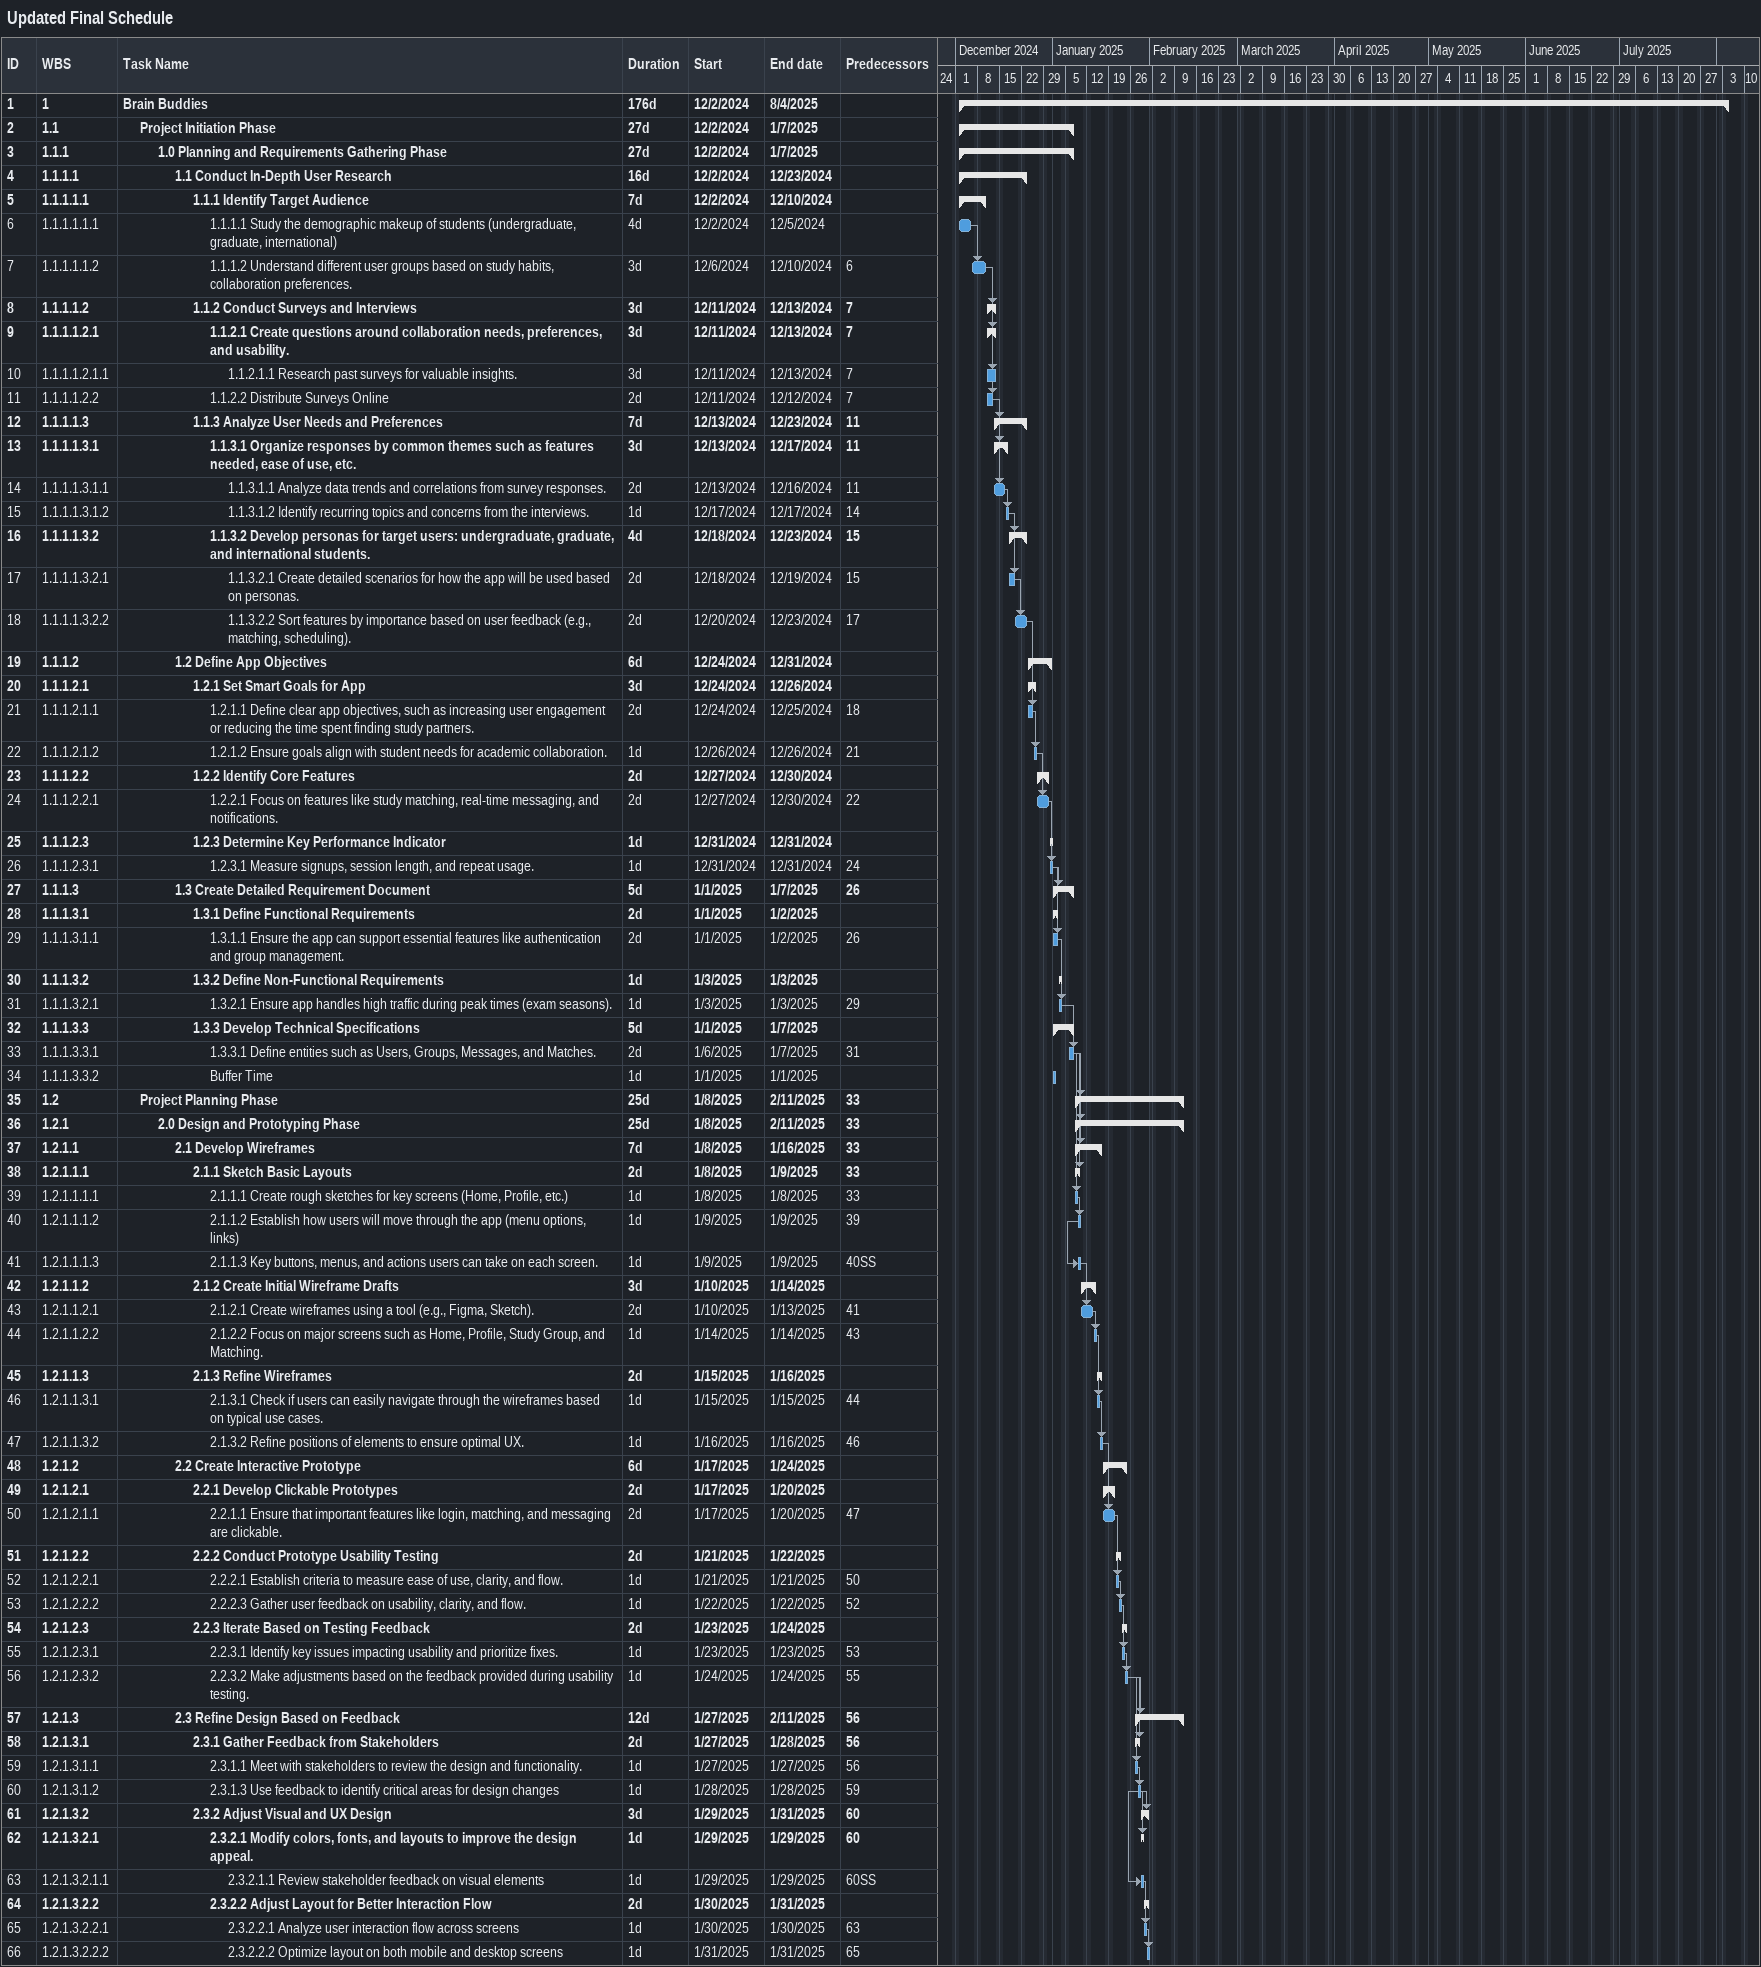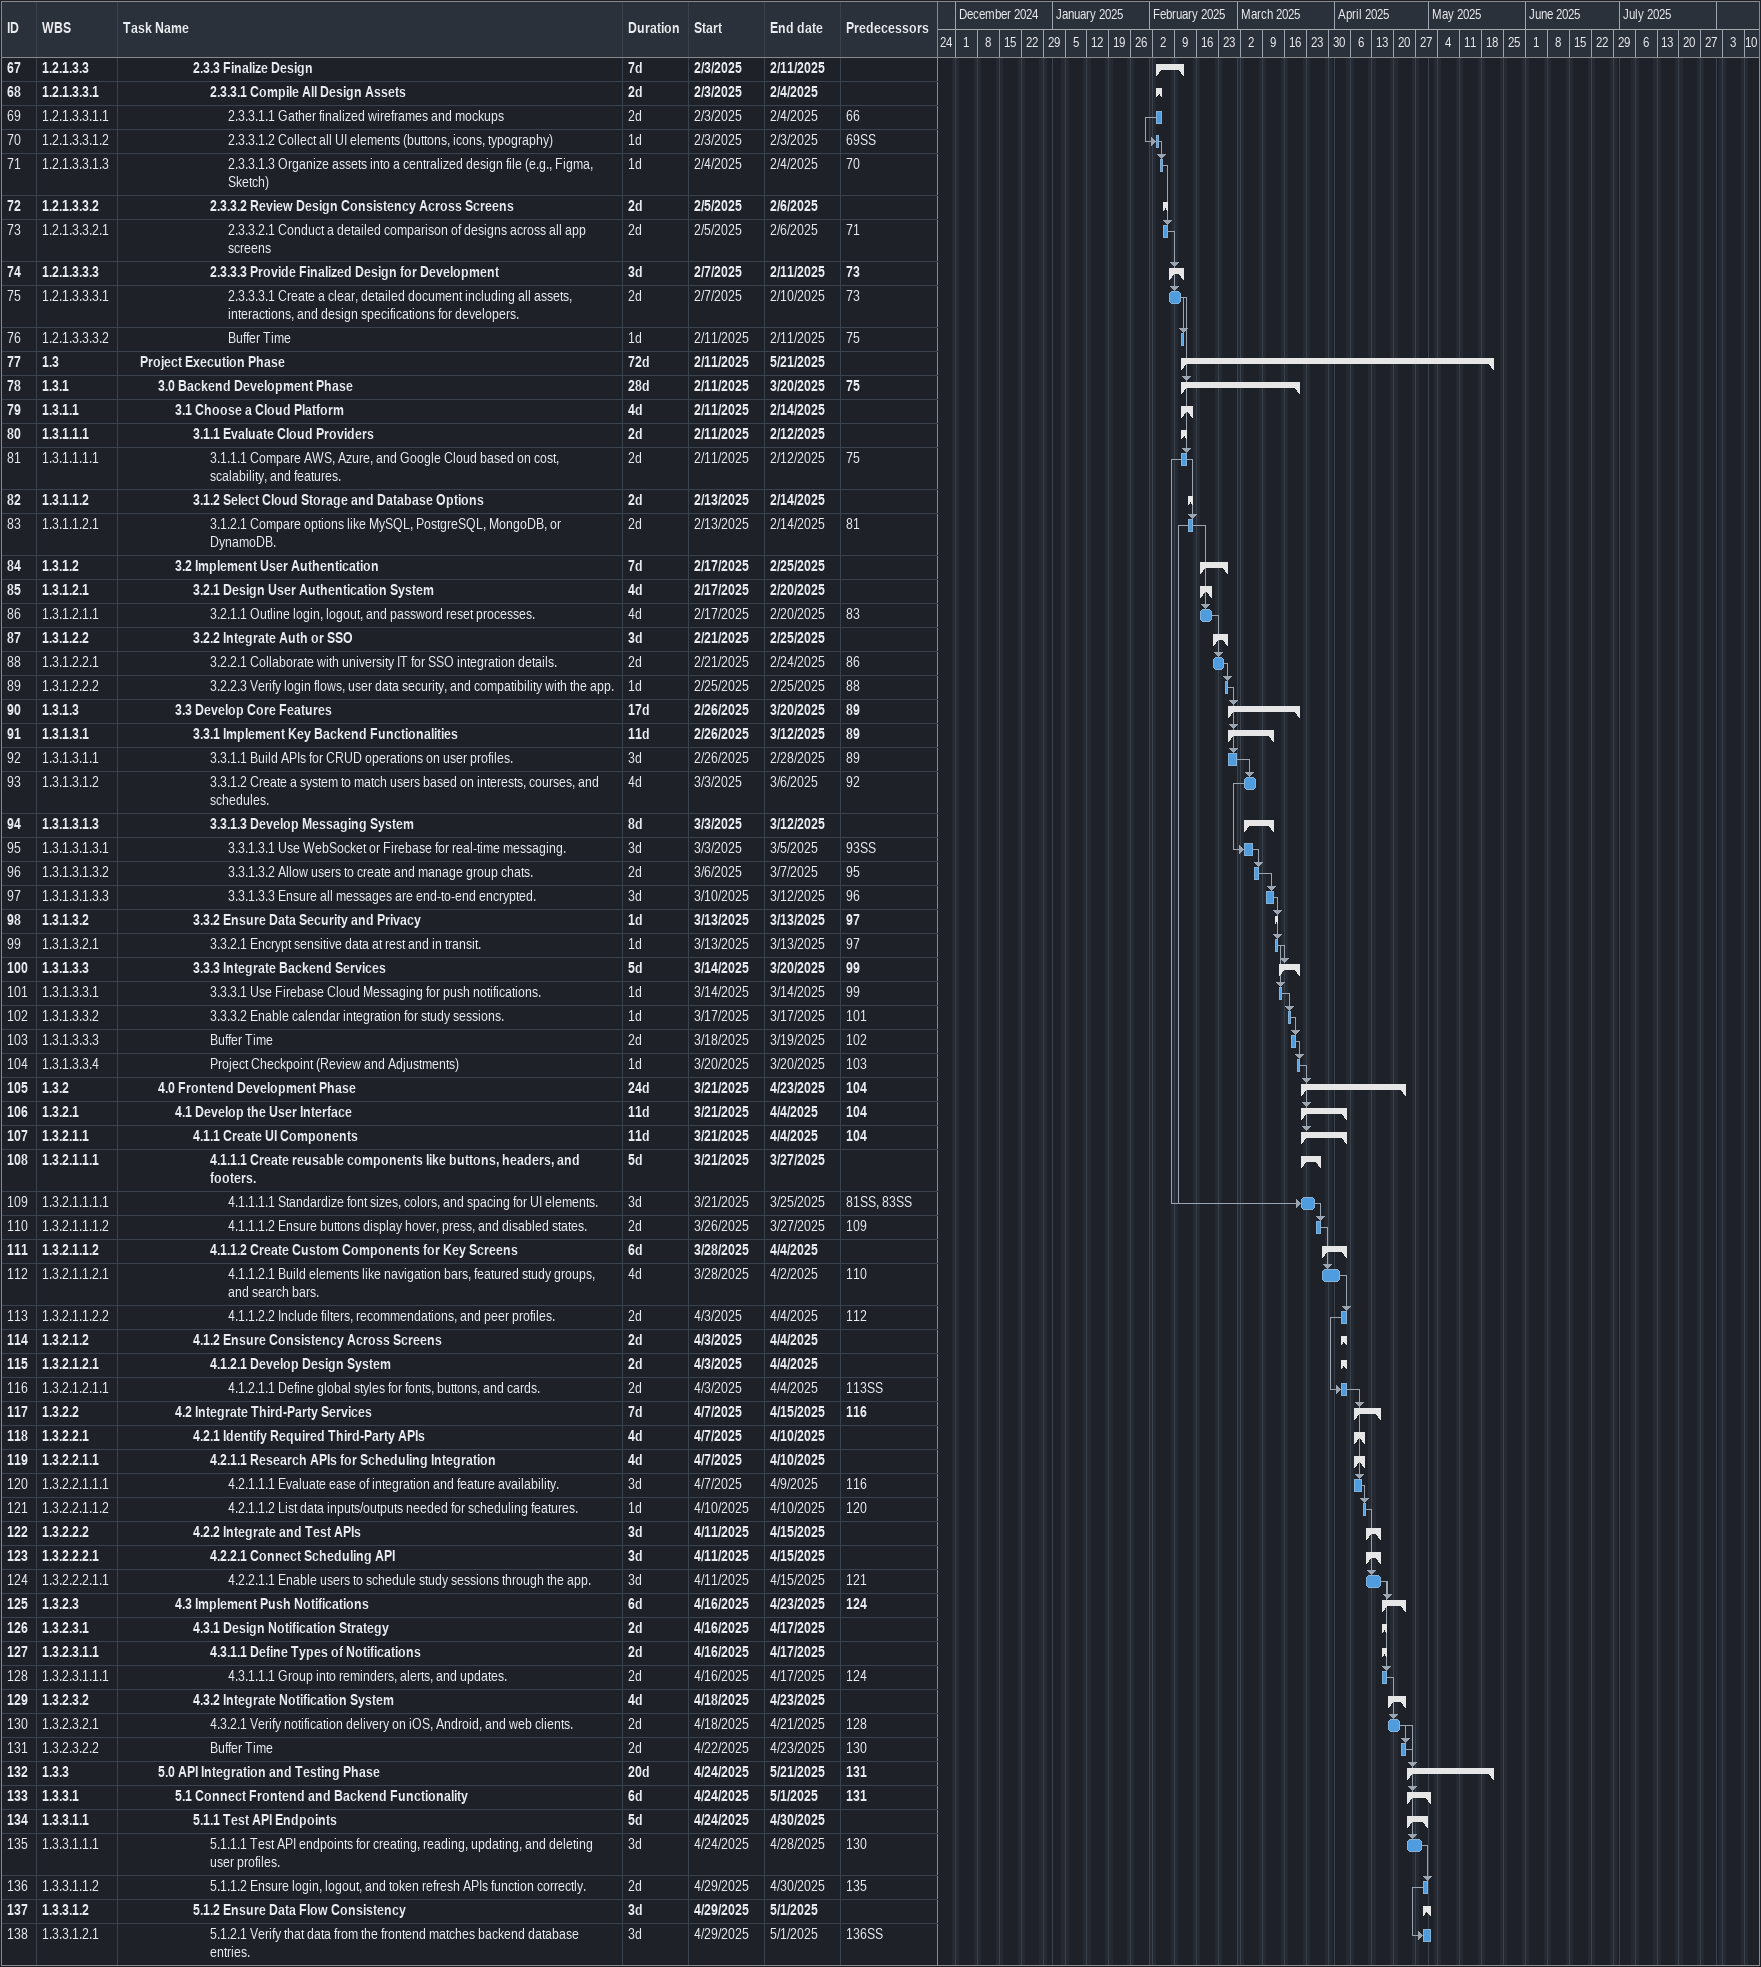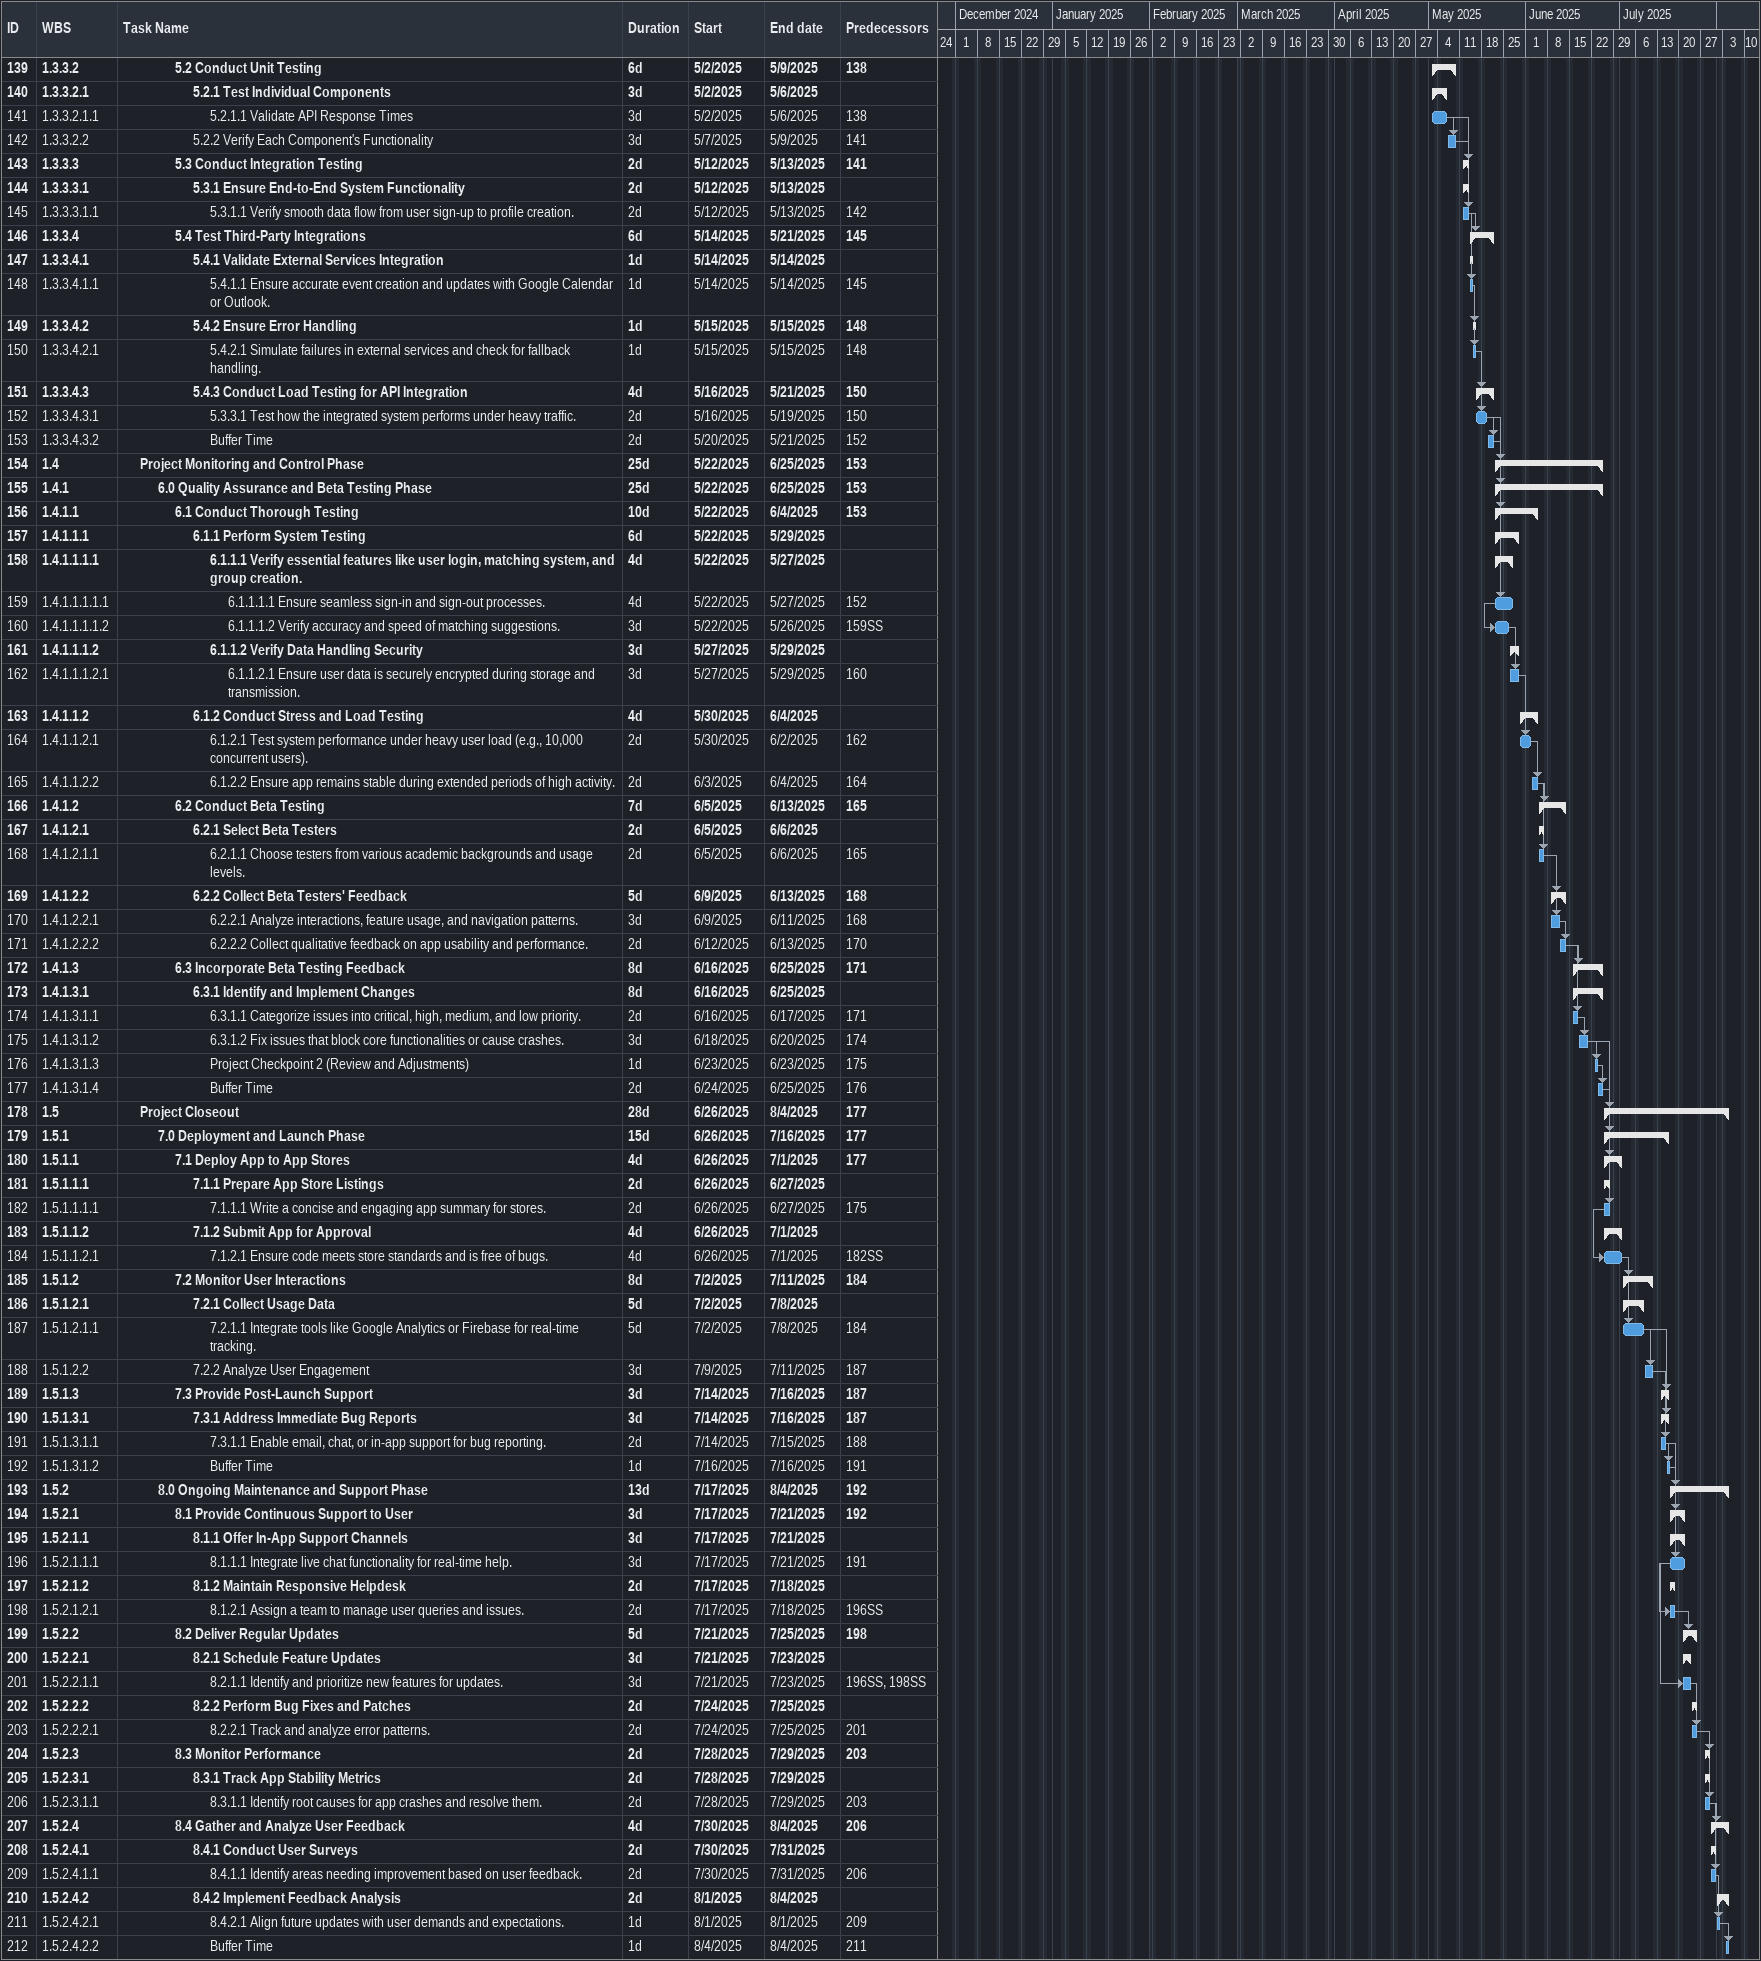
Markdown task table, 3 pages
Updated Final Schedule

| ID | WBS | Task | Duration | Start | Finish | Predecessors |
|---|---|---|---|---|---|---|
| 1 | 1 | **Brain Buddies** | 176d | 2024-12-02 | 2025-08-04 |  |
| 2 | 1.1 | **Project Initiation Phase** | 27d | 2024-12-02 | 2025-01-07 |  |
| 3 | 1.1.1 | **1.0 Planning and Requirements Gathering Phase** | 27d | 2024-12-02 | 2025-01-07 |  |
| 4 | 1.1.1.1 | **1.1 Conduct In-Depth User Research** | 16d | 2024-12-02 | 2024-12-23 |  |
| 5 | 1.1.1.1.1 | **1.1.1 Identify Target Audience** | 7d | 2024-12-02 | 2024-12-10 |  |
| 6 | 1.1.1.1.1.1 | 1.1.1.1 Study the demographic makeup of students (undergraduate, graduate, international) | 4d | 2024-12-02 | 2024-12-05 |  |
| 7 | 1.1.1.1.1.2 | 1.1.1.2 Understand different user groups based on study habits, collaboration preferences. | 3d | 2024-12-06 | 2024-12-10 | 6 |
| 8 | 1.1.1.1.2 | **1.1.2 Conduct Surveys and Interviews** | 3d | 2024-12-11 | 2024-12-13 | 7 |
| 9 | 1.1.1.1.2.1 | **1.1.2.1 Create questions around collaboration needs, preferences, and usability.** | 3d | 2024-12-11 | 2024-12-13 | 7 |
| 10 | 1.1.1.1.2.1.1 | 1.1.2.1.1 Research past surveys for valuable insights. | 3d | 2024-12-11 | 2024-12-13 | 7 |
| 11 | 1.1.1.1.2.2 | 1.1.2.2 Distribute Surveys Online | 2d | 2024-12-11 | 2024-12-12 | 7 |
| 12 | 1.1.1.1.3 | **1.1.3 Analyze User Needs and Preferences** | 7d | 2024-12-13 | 2024-12-23 | 11 |
| 13 | 1.1.1.1.3.1 | **1.1.3.1 Organize responses by common themes such as features needed, ease of use, etc.** | 3d | 2024-12-13 | 2024-12-17 | 11 |
| 14 | 1.1.1.1.3.1.1 | 1.1.3.1.1 Analyze data trends and correlations from survey responses. | 2d | 2024-12-13 | 2024-12-16 | 11 |
| 15 | 1.1.1.1.3.1.2 | 1.1.3.1.2 Identify recurring topics and concerns from the interviews. | 1d | 2024-12-17 | 2024-12-17 | 14 |
| 16 | 1.1.1.1.3.2 | **1.1.3.2 Develop personas for target users: undergraduate, graduate, and international students.** | 4d | 2024-12-18 | 2024-12-23 | 15 |
| 17 | 1.1.1.1.3.2.1 | 1.1.3.2.1 Create detailed scenarios for how the app will be used based on personas. | 2d | 2024-12-18 | 2024-12-19 | 15 |
| 18 | 1.1.1.1.3.2.2 | 1.1.3.2.2 Sort features by importance based on user feedback (e.g., matching, scheduling). | 2d | 2024-12-20 | 2024-12-23 | 17 |
| 19 | 1.1.1.2 | **1.2 Define App Objectives** | 6d | 2024-12-24 | 2024-12-31 |  |
| 20 | 1.1.1.2.1 | **1.2.1 Set Smart Goals for App** | 3d | 2024-12-24 | 2024-12-26 |  |
| 21 | 1.1.1.2.1.1 | 1.2.1.1 Define clear app objectives, such as increasing user engagement or reducing the time spent finding study partners. | 2d | 2024-12-24 | 2024-12-25 | 18 |
| 22 | 1.1.1.2.1.2 | 1.2.1.2 Ensure goals align with student needs for academic collaboration. | 1d | 2024-12-26 | 2024-12-26 | 21 |
| 23 | 1.1.1.2.2 | **1.2.2 Identify Core Features** | 2d | 2024-12-27 | 2024-12-30 |  |
| 24 | 1.1.1.2.2.1 | 1.2.2.1 Focus on features like study matching, real-time messaging, and notifications. | 2d | 2024-12-27 | 2024-12-30 | 22 |
| 25 | 1.1.1.2.3 | **1.2.3 Determine Key Performance Indicator** | 1d | 2024-12-31 | 2024-12-31 |  |
| 26 | 1.1.1.2.3.1 | 1.2.3.1 Measure signups, session length, and repeat usage. | 1d | 2024-12-31 | 2024-12-31 | 24 |
| 27 | 1.1.1.3 | **1.3 Create Detailed Requirement Document** | 5d | 2025-01-01 | 2025-01-07 | 26 |
| 28 | 1.1.1.3.1 | **1.3.1 Define Functional Requirements** | 2d | 2025-01-01 | 2025-01-02 |  |
| 29 | 1.1.1.3.1.1 | 1.3.1.1 Ensure the app can support essential features like authentication and group management. | 2d | 2025-01-01 | 2025-01-02 | 26 |
| 30 | 1.1.1.3.2 | **1.3.2 Define Non-Functional Requirements** | 1d | 2025-01-03 | 2025-01-03 |  |
| 31 | 1.1.1.3.2.1 | 1.3.2.1 Ensure app handles high traffic during peak times (exam seasons). | 1d | 2025-01-03 | 2025-01-03 | 29 |
| 32 | 1.1.1.3.3 | **1.3.3 Develop Technical Specifications** | 5d | 2025-01-01 | 2025-01-07 |  |
| 33 | 1.1.1.3.3.1 | 1.3.3.1 Define entities such as Users, Groups, Messages, and Matches. | 2d | 2025-01-06 | 2025-01-07 | 31 |
| 34 | 1.1.1.3.3.2 | Buffer Time | 1d | 2025-01-01 | 2025-01-01 |  |
| 35 | 1.2 | **Project Planning Phase** | 25d | 2025-01-08 | 2025-02-11 | 33 |
| 36 | 1.2.1 | **2.0 Design and Prototyping Phase** | 25d | 2025-01-08 | 2025-02-11 | 33 |
| 37 | 1.2.1.1 | **2.1 Develop Wireframes** | 7d | 2025-01-08 | 2025-01-16 | 33 |
| 38 | 1.2.1.1.1 | **2.1.1 Sketch Basic Layouts** | 2d | 2025-01-08 | 2025-01-09 | 33 |
| 39 | 1.2.1.1.1.1 | 2.1.1.1 Create rough sketches for key screens (Home, Profile, etc.) | 1d | 2025-01-08 | 2025-01-08 | 33 |
| 40 | 1.2.1.1.1.2 | 2.1.1.2 Establish how users will move through the app (menu options, links) | 1d | 2025-01-09 | 2025-01-09 | 39 |
| 41 | 1.2.1.1.1.3 | 2.1.1.3 Key buttons, menus, and actions users can take on each screen. | 1d | 2025-01-09 | 2025-01-09 | 40SS |
| 42 | 1.2.1.1.2 | **2.1.2 Create Initial Wireframe Drafts** | 3d | 2025-01-10 | 2025-01-14 |  |
| 43 | 1.2.1.1.2.1 | 2.1.2.1 Create wireframes using a tool (e.g., Figma, Sketch). | 2d | 2025-01-10 | 2025-01-13 | 41 |
| 44 | 1.2.1.1.2.2 | 2.1.2.2 Focus on major screens such as Home, Profile, Study Group, and Matching. | 1d | 2025-01-14 | 2025-01-14 | 43 |
| 45 | 1.2.1.1.3 | **2.1.3 Refine Wireframes** | 2d | 2025-01-15 | 2025-01-16 |  |
| 46 | 1.2.1.1.3.1 | 2.1.3.1 Check if users can easily navigate through the wireframes based on typical use cases. | 1d | 2025-01-15 | 2025-01-15 | 44 |
| 47 | 1.2.1.1.3.2 | 2.1.3.2 Refine positions of elements to ensure optimal UX. | 1d | 2025-01-16 | 2025-01-16 | 46 |
| 48 | 1.2.1.2 | **2.2 Create Interactive Prototype** | 6d | 2025-01-17 | 2025-01-24 |  |
| 49 | 1.2.1.2.1 | **2.2.1 Develop Clickable Prototypes** | 2d | 2025-01-17 | 2025-01-20 |  |
| 50 | 1.2.1.2.1.1 | 2.2.1.1 Ensure that important features like login, matching, and messaging are clickable. | 2d | 2025-01-17 | 2025-01-20 | 47 |
| 51 | 1.2.1.2.2 | **2.2.2 Conduct Prototype Usability Testing** | 2d | 2025-01-21 | 2025-01-22 |  |
| 52 | 1.2.1.2.2.1 | 2.2.2.1 Establish criteria to measure ease of use, clarity, and flow. | 1d | 2025-01-21 | 2025-01-21 | 50 |
| 53 | 1.2.1.2.2.2 | 2.2.2.3 Gather user feedback on usability, clarity, and flow. | 1d | 2025-01-22 | 2025-01-22 | 52 |
| 54 | 1.2.1.2.3 | **2.2.3 Iterate Based on Testing Feedback** | 2d | 2025-01-23 | 2025-01-24 |  |
| 55 | 1.2.1.2.3.1 | 2.2.3.1 Identify key issues impacting usability and prioritize fixes. | 1d | 2025-01-23 | 2025-01-23 | 53 |
| 56 | 1.2.1.2.3.2 | 2.2.3.2 Make adjustments based on the feedback provided during usability testing. | 1d | 2025-01-24 | 2025-01-24 | 55 |
| 57 | 1.2.1.3 | **2.3 Refine Design Based on Feedback** | 12d | 2025-01-27 | 2025-02-11 | 56 |
| 58 | 1.2.1.3.1 | **2.3.1 Gather Feedback from Stakeholders** | 2d | 2025-01-27 | 2025-01-28 | 56 |
| 59 | 1.2.1.3.1.1 | 2.3.1.1 Meet with stakeholders to review the design and functionality. | 1d | 2025-01-27 | 2025-01-27 | 56 |
| 60 | 1.2.1.3.1.2 | 2.3.1.3 Use feedback to identify critical areas for design changes | 1d | 2025-01-28 | 2025-01-28 | 59 |
| 61 | 1.2.1.3.2 | **2.3.2 Adjust Visual and UX Design** | 3d | 2025-01-29 | 2025-01-31 | 60 |
| 62 | 1.2.1.3.2.1 | **2.3.2.1 Modify colors, fonts, and layouts to improve the design appeal.** | 1d | 2025-01-29 | 2025-01-29 | 60 |
| 63 | 1.2.1.3.2.1.1 | 2.3.2.1.1 Review stakeholder feedback on visual elements | 1d | 2025-01-29 | 2025-01-29 | 60SS |
| 64 | 1.2.1.3.2.2 | **2.3.2.2 Adjust Layout for Better Interaction Flow** | 2d | 2025-01-30 | 2025-01-31 |  |
| 65 | 1.2.1.3.2.2.1 | 2.3.2.2.1 Analyze user interaction flow across screens | 1d | 2025-01-30 | 2025-01-30 | 63 |
| 66 | 1.2.1.3.2.2.2 | 2.3.2.2.2 Optimize layout on both mobile and desktop screens | 1d | 2025-01-31 | 2025-01-31 | 65 |
| 67 | 1.2.1.3.3 | **2.3.3 Finalize Design** | 7d | 2025-02-03 | 2025-02-11 |  |
| 68 | 1.2.1.3.3.1 | **2.3.3.1 Compile All Design Assets** | 2d | 2025-02-03 | 2025-02-04 |  |
| 69 | 1.2.1.3.3.1.1 | 2.3.3.1.1 Gather finalized wireframes and mockups | 2d | 2025-02-03 | 2025-02-04 | 66 |
| 70 | 1.2.1.3.3.1.2 | 2.3.3.1.2 Collect all UI elements (buttons, icons, typography) | 1d | 2025-02-03 | 2025-02-03 | 69SS |
| 71 | 1.2.1.3.3.1.3 | 2.3.3.1.3 Organize assets into a centralized design file (e.g., Figma, Sketch) | 1d | 2025-02-04 | 2025-02-04 | 70 |
| 72 | 1.2.1.3.3.2 | **2.3.3.2 Review Design Consistency Across Screens** | 2d | 2025-02-05 | 2025-02-06 |  |
| 73 | 1.2.1.3.3.2.1 | 2.3.3.2.1 Conduct a detailed comparison of designs across all app screens | 2d | 2025-02-05 | 2025-02-06 | 71 |
| 74 | 1.2.1.3.3.3 | **2.3.3.3 Provide Finalized Design for Development** | 3d | 2025-02-07 | 2025-02-11 | 73 |
| 75 | 1.2.1.3.3.3.1 | 2.3.3.3.1 Create a clear, detailed document including all assets, interactions, and design specifications for developers. | 2d | 2025-02-07 | 2025-02-10 | 73 |
| 76 | 1.2.1.3.3.3.2 | Buffer Time | 1d | 2025-02-11 | 2025-02-11 | 75 |
| 77 | 1.3 | **Project Execution Phase** | 72d | 2025-02-11 | 2025-05-21 |  |
| 78 | 1.3.1 | **3.0 Backend Development Phase** | 28d | 2025-02-11 | 2025-03-20 | 75 |
| 79 | 1.3.1.1 | **3.1 Choose a Cloud Platform** | 4d | 2025-02-11 | 2025-02-14 |  |
| 80 | 1.3.1.1.1 | **3.1.1 Evaluate Cloud Providers** | 2d | 2025-02-11 | 2025-02-12 |  |
| 81 | 1.3.1.1.1.1 | 3.1.1.1 Compare AWS, Azure, and Google Cloud based on cost, scalability, and features. | 2d | 2025-02-11 | 2025-02-12 | 75 |
| 82 | 1.3.1.1.2 | **3.1.2 Select Cloud Storage and Database Options** | 2d | 2025-02-13 | 2025-02-14 |  |
| 83 | 1.3.1.1.2.1 | 3.1.2.1 Compare options like MySQL, PostgreSQL, MongoDB, or DynamoDB. | 2d | 2025-02-13 | 2025-02-14 | 81 |
| 84 | 1.3.1.2 | **3.2 Implement User Authentication** | 7d | 2025-02-17 | 2025-02-25 |  |
| 85 | 1.3.1.2.1 | **3.2.1 Design User Authentication System** | 4d | 2025-02-17 | 2025-02-20 |  |
| 86 | 1.3.1.2.1.1 | 3.2.1.1 Outline login, logout, and password reset processes. | 4d | 2025-02-17 | 2025-02-20 | 83 |
| 87 | 1.3.1.2.2 | **3.2.2 Integrate Auth or SSO** | 3d | 2025-02-21 | 2025-02-25 |  |
| 88 | 1.3.1.2.2.1 | 3.2.2.1 Collaborate with university IT for SSO integration details. | 2d | 2025-02-21 | 2025-02-24 | 86 |
| 89 | 1.3.1.2.2.2 | 3.2.2.3 Verify login flows, user data security, and compatibility with the app. | 1d | 2025-02-25 | 2025-02-25 | 88 |
| 90 | 1.3.1.3 | **3.3 Develop Core Features** | 17d | 2025-02-26 | 2025-03-20 | 89 |
| 91 | 1.3.1.3.1 | **3.3.1 Implement Key Backend Functionalities** | 11d | 2025-02-26 | 2025-03-12 | 89 |
| 92 | 1.3.1.3.1.1 | 3.3.1.1 Build APIs for CRUD operations on user profiles. | 3d | 2025-02-26 | 2025-02-28 | 89 |
| 93 | 1.3.1.3.1.2 | 3.3.1.2 Create a system to match users based on interests, courses, and schedules. | 4d | 2025-03-03 | 2025-03-06 | 92 |
| 94 | 1.3.1.3.1.3 | **3.3.1.3 Develop Messaging System** | 8d | 2025-03-03 | 2025-03-12 |  |
| 95 | 1.3.1.3.1.3.1 | 3.3.1.3.1 Use WebSocket or Firebase for real-time messaging. | 3d | 2025-03-03 | 2025-03-05 | 93SS |
| 96 | 1.3.1.3.1.3.2 | 3.3.1.3.2 Allow users to create and manage group chats. | 2d | 2025-03-06 | 2025-03-07 | 95 |
| 97 | 1.3.1.3.1.3.3 | 3.3.1.3.3 Ensure all messages are end-to-end encrypted. | 3d | 2025-03-10 | 2025-03-12 | 96 |
| 98 | 1.3.1.3.2 | **3.3.2 Ensure Data Security and Privacy** | 1d | 2025-03-13 | 2025-03-13 | 97 |
| 99 | 1.3.1.3.2.1 | 3.3.2.1 Encrypt sensitive data at rest and in transit. | 1d | 2025-03-13 | 2025-03-13 | 97 |
| 100 | 1.3.1.3.3 | **3.3.3 Integrate Backend Services** | 5d | 2025-03-14 | 2025-03-20 | 99 |
| 101 | 1.3.1.3.3.1 | 3.3.3.1 Use Firebase Cloud Messaging for push notifications. | 1d | 2025-03-14 | 2025-03-14 | 99 |
| 102 | 1.3.1.3.3.2 | 3.3.3.2 Enable calendar integration for study sessions. | 1d | 2025-03-17 | 2025-03-17 | 101 |
| 103 | 1.3.1.3.3.3 | Buffer Time | 2d | 2025-03-18 | 2025-03-19 | 102 |
| 104 | 1.3.1.3.3.4 | Project Checkpoint (Review and Adjustments) | 1d | 2025-03-20 | 2025-03-20 | 103 |
| 105 | 1.3.2 | **4.0 Frontend Development Phase** | 24d | 2025-03-21 | 2025-04-23 | 104 |
| 106 | 1.3.2.1 | **4.1 Develop the User Interface** | 11d | 2025-03-21 | 2025-04-04 | 104 |
| 107 | 1.3.2.1.1 | **4.1.1 Create UI Components** | 11d | 2025-03-21 | 2025-04-04 | 104 |
| 108 | 1.3.2.1.1.1 | **4.1.1.1 Create reusable components like buttons, headers, and footers.** | 5d | 2025-03-21 | 2025-03-27 |  |
| 109 | 1.3.2.1.1.1.1 | 4.1.1.1.1 Standardize font sizes, colors, and spacing for UI elements. | 3d | 2025-03-21 | 2025-03-25 | 81SS, 83SS |
| 110 | 1.3.2.1.1.1.2 | 4.1.1.1.2 Ensure buttons display hover, press, and disabled states. | 2d | 2025-03-26 | 2025-03-27 | 109 |
| 111 | 1.3.2.1.1.2 | **4.1.1.2 Create Custom Components for Key Screens** | 6d | 2025-03-28 | 2025-04-04 |  |
| 112 | 1.3.2.1.1.2.1 | 4.1.1.2.1 Build elements like navigation bars, featured study groups, and search bars. | 4d | 2025-03-28 | 2025-04-02 | 110 |
| 113 | 1.3.2.1.1.2.2 | 4.1.1.2.2 Include filters, recommendations, and peer profiles. | 2d | 2025-04-03 | 2025-04-04 | 112 |
| 114 | 1.3.2.1.2 | **4.1.2 Ensure Consistency Across Screens** | 2d | 2025-04-03 | 2025-04-04 |  |
| 115 | 1.3.2.1.2.1 | **4.1.2.1 Develop Design System** | 2d | 2025-04-03 | 2025-04-04 |  |
| 116 | 1.3.2.1.2.1.1 | 4.1.2.1.1 Define global styles for fonts, buttons, and cards. | 2d | 2025-04-03 | 2025-04-04 | 113SS |
| 117 | 1.3.2.2 | **4.2 Integrate Third-Party Services** | 7d | 2025-04-07 | 2025-04-15 | 116 |
| 118 | 1.3.2.2.1 | **4.2.1 Identify Required Third-Party APIs** | 4d | 2025-04-07 | 2025-04-10 |  |
| 119 | 1.3.2.2.1.1 | **4.2.1.1 Research APIs for Scheduling Integration** | 4d | 2025-04-07 | 2025-04-10 |  |
| 120 | 1.3.2.2.1.1.1 | 4.2.1.1.1 Evaluate ease of integration and feature availability. | 3d | 2025-04-07 | 2025-04-09 | 116 |
| 121 | 1.3.2.2.1.1.2 | 4.2.1.1.2 List data inputs/outputs needed for scheduling features. | 1d | 2025-04-10 | 2025-04-10 | 120 |
| 122 | 1.3.2.2.2 | **4.2.2 Integrate and Test APIs** | 3d | 2025-04-11 | 2025-04-15 |  |
| 123 | 1.3.2.2.2.1 | **4.2.2.1 Connect Scheduling API** | 3d | 2025-04-11 | 2025-04-15 |  |
| 124 | 1.3.2.2.2.1.1 | 4.2.2.1.1 Enable users to schedule study sessions through the app. | 3d | 2025-04-11 | 2025-04-15 | 121 |
| 125 | 1.3.2.3 | **4.3 Implement Push Notifications** | 6d | 2025-04-16 | 2025-04-23 | 124 |
| 126 | 1.3.2.3.1 | **4.3.1 Design Notification Strategy** | 2d | 2025-04-16 | 2025-04-17 |  |
| 127 | 1.3.2.3.1.1 | **4.3.1.1 Define Types of Notifications** | 2d | 2025-04-16 | 2025-04-17 |  |
| 128 | 1.3.2.3.1.1.1 | 4.3.1.1.1 Group into reminders, alerts, and updates. | 2d | 2025-04-16 | 2025-04-17 | 124 |
| 129 | 1.3.2.3.2 | **4.3.2 Integrate Notification System** | 4d | 2025-04-18 | 2025-04-23 |  |
| 130 | 1.3.2.3.2.1 | 4.3.2.1 Verify notification delivery on iOS, Android, and web clients. | 2d | 2025-04-18 | 2025-04-21 | 128 |
| 131 | 1.3.2.3.2.2 | Buffer Time | 2d | 2025-04-22 | 2025-04-23 | 130 |
| 132 | 1.3.3 | **5.0 API Integration and Testing Phase** | 20d | 2025-04-24 | 2025-05-21 | 131 |
| 133 | 1.3.3.1 | **5.1 Connect Frontend and Backend Functionality** | 6d | 2025-04-24 | 2025-05-01 | 131 |
| 134 | 1.3.3.1.1 | **5.1.1 Test API Endpoints** | 5d | 2025-04-24 | 2025-04-30 |  |
| 135 | 1.3.3.1.1.1 | 5.1.1.1 Test API endpoints for creating, reading, updating, and deleting user profiles. | 3d | 2025-04-24 | 2025-04-28 | 130 |
| 136 | 1.3.3.1.1.2 | 5.1.1.2 Ensure login, logout, and token refresh APIs function correctly. | 2d | 2025-04-29 | 2025-04-30 | 135 |
| 137 | 1.3.3.1.2 | **5.1.2 Ensure Data Flow Consistency** | 3d | 2025-04-29 | 2025-05-01 |  |
| 138 | 1.3.3.1.2.1 | 5.1.2.1 Verify that data from the frontend matches backend database entries. | 3d | 2025-04-29 | 2025-05-01 | 136SS |
| 139 | 1.3.3.2 | **5.2 Conduct Unit Testing** | 6d | 2025-05-02 | 2025-05-09 | 138 |
| 140 | 1.3.3.2.1 | **5.2.1 Test Individual Components** | 3d | 2025-05-02 | 2025-05-06 |  |
| 141 | 1.3.3.2.1.1 | 5.2.1.1 Validate API Response Times | 3d | 2025-05-02 | 2025-05-06 | 138 |
| 142 | 1.3.3.2.2 | 5.2.2 Verify Each Component's Functionality | 3d | 2025-05-07 | 2025-05-09 | 141 |
| 143 | 1.3.3.3 | **5.3 Conduct Integration Testing** | 2d | 2025-05-12 | 2025-05-13 | 141 |
| 144 | 1.3.3.3.1 | **5.3.1 Ensure End-to-End System Functionality** | 2d | 2025-05-12 | 2025-05-13 |  |
| 145 | 1.3.3.3.1.1 | 5.3.1.1 Verify smooth data flow from user sign-up to profile creation. | 2d | 2025-05-12 | 2025-05-13 | 142 |
| 146 | 1.3.3.4 | **5.4 Test Third-Party Integrations** | 6d | 2025-05-14 | 2025-05-21 | 145 |
| 147 | 1.3.3.4.1 | **5.4.1 Validate External Services Integration** | 1d | 2025-05-14 | 2025-05-14 |  |
| 148 | 1.3.3.4.1.1 | 5.4.1.1 Ensure accurate event creation and updates with Google Calendar or Outlook. | 1d | 2025-05-14 | 2025-05-14 | 145 |
| 149 | 1.3.3.4.2 | **5.4.2 Ensure Error Handling** | 1d | 2025-05-15 | 2025-05-15 | 148 |
| 150 | 1.3.3.4.2.1 | 5.4.2.1 Simulate failures in external services and check for fallback handling. | 1d | 2025-05-15 | 2025-05-15 | 148 |
| 151 | 1.3.3.4.3 | **5.4.3 Conduct Load Testing for API Integration** | 4d | 2025-05-16 | 2025-05-21 | 150 |
| 152 | 1.3.3.4.3.1 | 5.3.3.1 Test how the integrated system performs under heavy traffic. | 2d | 2025-05-16 | 2025-05-19 | 150 |
| 153 | 1.3.3.4.3.2 | Buffer Time | 2d | 2025-05-20 | 2025-05-21 | 152 |
| 154 | 1.4 | **Project Monitoring and Control Phase** | 25d | 2025-05-22 | 2025-06-25 | 153 |
| 155 | 1.4.1 | **6.0 Quality Assurance and Beta Testing Phase** | 25d | 2025-05-22 | 2025-06-25 | 153 |
| 156 | 1.4.1.1 | **6.1 Conduct Thorough Testing** | 10d | 2025-05-22 | 2025-06-04 | 153 |
| 157 | 1.4.1.1.1 | **6.1.1 Perform System Testing** | 6d | 2025-05-22 | 2025-05-29 |  |
| 158 | 1.4.1.1.1.1 | **6.1.1.1 Verify essential features like user login, matching system, and group creation.** | 4d | 2025-05-22 | 2025-05-27 |  |
| 159 | 1.4.1.1.1.1.1 | 6.1.1.1.1 Ensure seamless sign-in and sign-out processes. | 4d | 2025-05-22 | 2025-05-27 | 152 |
| 160 | 1.4.1.1.1.1.2 | 6.1.1.1.2 Verify accuracy and speed of matching suggestions. | 3d | 2025-05-22 | 2025-05-26 | 159SS |
| 161 | 1.4.1.1.1.2 | **6.1.1.2 Verify Data Handling Security** | 3d | 2025-05-27 | 2025-05-29 |  |
| 162 | 1.4.1.1.1.2.1 | 6.1.1.2.1 Ensure user data is securely encrypted during storage and transmission. | 3d | 2025-05-27 | 2025-05-29 | 160 |
| 163 | 1.4.1.1.2 | **6.1.2 Conduct Stress and Load Testing** | 4d | 2025-05-30 | 2025-06-04 |  |
| 164 | 1.4.1.1.2.1 | 6.1.2.1 Test system performance under heavy user load (e.g., 10,000 concurrent users). | 2d | 2025-05-30 | 2025-06-02 | 162 |
| 165 | 1.4.1.1.2.2 | 6.1.2.2 Ensure app remains stable during extended periods of high activity. | 2d | 2025-06-03 | 2025-06-04 | 164 |
| 166 | 1.4.1.2 | **6.2 Conduct Beta Testing** | 7d | 2025-06-05 | 2025-06-13 | 165 |
| 167 | 1.4.1.2.1 | **6.2.1 Select Beta Testers** | 2d | 2025-06-05 | 2025-06-06 |  |
| 168 | 1.4.1.2.1.1 | 6.2.1.1 Choose testers from various academic backgrounds and usage levels. | 2d | 2025-06-05 | 2025-06-06 | 165 |
| 169 | 1.4.1.2.2 | **6.2.2 Collect Beta Testers' Feedback** | 5d | 2025-06-09 | 2025-06-13 | 168 |
| 170 | 1.4.1.2.2.1 | 6.2.2.1 Analyze interactions, feature usage, and navigation patterns. | 3d | 2025-06-09 | 2025-06-11 | 168 |
| 171 | 1.4.1.2.2.2 | 6.2.2.2 Collect qualitative feedback on app usability and performance. | 2d | 2025-06-12 | 2025-06-13 | 170 |
| 172 | 1.4.1.3 | **6.3 Incorporate Beta Testing Feedback** | 8d | 2025-06-16 | 2025-06-25 | 171 |
| 173 | 1.4.1.3.1 | **6.3.1 Identify and Implement Changes** | 8d | 2025-06-16 | 2025-06-25 |  |
| 174 | 1.4.1.3.1.1 | 6.3.1.1 Categorize issues into critical, high, medium, and low priority. | 2d | 2025-06-16 | 2025-06-17 | 171 |
| 175 | 1.4.1.3.1.2 | 6.3.1.2 Fix issues that block core functionalities or cause crashes. | 3d | 2025-06-18 | 2025-06-20 | 174 |
| 176 | 1.4.1.3.1.3 | Project Checkpoint 2 (Review and Adjustments) | 1d | 2025-06-23 | 2025-06-23 | 175 |
| 177 | 1.4.1.3.1.4 | Buffer Time | 2d | 2025-06-24 | 2025-06-25 | 176 |
| 178 | 1.5 | **Project Closeout** | 28d | 2025-06-26 | 2025-08-04 | 177 |
| 179 | 1.5.1 | **7.0 Deployment and Launch Phase** | 15d | 2025-06-26 | 2025-07-16 | 177 |
| 180 | 1.5.1.1 | **7.1 Deploy App to App Stores** | 4d | 2025-06-26 | 2025-07-01 | 177 |
| 181 | 1.5.1.1.1 | **7.1.1 Prepare App Store Listings** | 2d | 2025-06-26 | 2025-06-27 |  |
| 182 | 1.5.1.1.1.1 | 7.1.1.1 Write a concise and engaging app summary for stores. | 2d | 2025-06-26 | 2025-06-27 | 175 |
| 183 | 1.5.1.1.2 | **7.1.2 Submit App for Approval** | 4d | 2025-06-26 | 2025-07-01 |  |
| 184 | 1.5.1.1.2.1 | 7.1.2.1 Ensure code meets store standards and is free of bugs. | 4d | 2025-06-26 | 2025-07-01 | 182SS |
| 185 | 1.5.1.2 | **7.2 Monitor User Interactions** | 8d | 2025-07-02 | 2025-07-11 | 184 |
| 186 | 1.5.1.2.1 | **7.2.1 Collect Usage Data** | 5d | 2025-07-02 | 2025-07-08 |  |
| 187 | 1.5.1.2.1.1 | 7.2.1.1 Integrate tools like Google Analytics or Firebase for real-time tracking. | 5d | 2025-07-02 | 2025-07-08 | 184 |
| 188 | 1.5.1.2.2 | 7.2.2 Analyze User Engagement | 3d | 2025-07-09 | 2025-07-11 | 187 |
| 189 | 1.5.1.3 | **7.3 Provide Post-Launch Support** | 3d | 2025-07-14 | 2025-07-16 | 187 |
| 190 | 1.5.1.3.1 | **7.3.1 Address Immediate Bug Reports** | 3d | 2025-07-14 | 2025-07-16 | 187 |
| 191 | 1.5.1.3.1.1 | 7.3.1.1 Enable email, chat, or in-app support for bug reporting. | 2d | 2025-07-14 | 2025-07-15 | 188 |
| 192 | 1.5.1.3.1.2 | Buffer Time | 1d | 2025-07-16 | 2025-07-16 | 191 |
| 193 | 1.5.2 | **8.0 Ongoing Maintenance and Support Phase** | 13d | 2025-07-17 | 2025-08-04 | 192 |
| 194 | 1.5.2.1 | **8.1 Provide Continuous Support to User** | 3d | 2025-07-17 | 2025-07-21 | 192 |
| 195 | 1.5.2.1.1 | **8.1.1 Offer In-App Support Channels** | 3d | 2025-07-17 | 2025-07-21 |  |
| 196 | 1.5.2.1.1.1 | 8.1.1.1 Integrate live chat functionality for real-time help. | 3d | 2025-07-17 | 2025-07-21 | 191 |
| 197 | 1.5.2.1.2 | **8.1.2 Maintain Responsive Helpdesk** | 2d | 2025-07-17 | 2025-07-18 |  |
| 198 | 1.5.2.1.2.1 | 8.1.2.1 Assign a team to manage user queries and issues. | 2d | 2025-07-17 | 2025-07-18 | 196SS |
| 199 | 1.5.2.2 | **8.2 Deliver Regular Updates** | 5d | 2025-07-21 | 2025-07-25 | 198 |
| 200 | 1.5.2.2.1 | **8.2.1 Schedule Feature Updates** | 3d | 2025-07-21 | 2025-07-23 |  |
| 201 | 1.5.2.2.1.1 | 8.2.1.1 Identify and prioritize new features for updates. | 3d | 2025-07-21 | 2025-07-23 | 196SS, 198SS |
| 202 | 1.5.2.2.2 | **8.2.2 Perform Bug Fixes and Patches** | 2d | 2025-07-24 | 2025-07-25 |  |
| 203 | 1.5.2.2.2.1 | 8.2.2.1 Track and analyze error patterns. | 2d | 2025-07-24 | 2025-07-25 | 201 |
| 204 | 1.5.2.3 | **8.3 Monitor Performance** | 2d | 2025-07-28 | 2025-07-29 | 203 |
| 205 | 1.5.2.3.1 | **8.3.1 Track App Stability Metrics** | 2d | 2025-07-28 | 2025-07-29 |  |
| 206 | 1.5.2.3.1.1 | 8.3.1.1 Identify root causes for app crashes and resolve them. | 2d | 2025-07-28 | 2025-07-29 | 203 |
| 207 | 1.5.2.4 | **8.4 Gather and Analyze User Feedback** | 4d | 2025-07-30 | 2025-08-04 | 206 |
| 208 | 1.5.2.4.1 | **8.4.1 Conduct User Surveys** | 2d | 2025-07-30 | 2025-07-31 |  |
| 209 | 1.5.2.4.1.1 | 8.4.1.1 Identify areas needing improvement based on user feedback. | 2d | 2025-07-30 | 2025-07-31 | 206 |
| 210 | 1.5.2.4.2 | **8.4.2 Implement Feedback Analysis** | 2d | 2025-08-01 | 2025-08-04 |  |
| 211 | 1.5.2.4.2.1 | 8.4.2.1 Align future updates with user demands and expectations. | 1d | 2025-08-01 | 2025-08-01 | 209 |
| 212 | 1.5.2.4.2.2 | Buffer Time | 1d | 2025-08-04 | 2025-08-04 | 211 |
